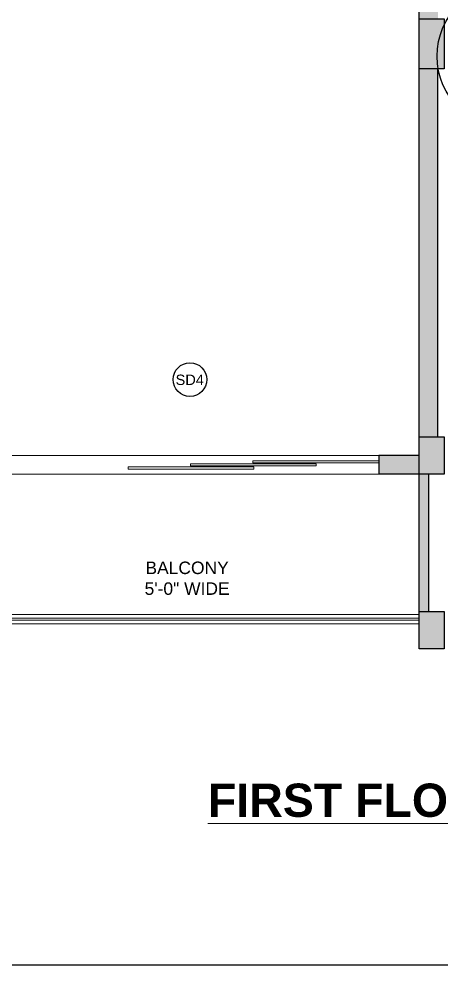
# Model space of a CAD drawing. Header units: inches. Extents: x 211391 to 214260, y -106888 to -102532.
# Drawn here: x 213327.4 to 213530.4, y -106888.5 to -106433.4 of the extents above; entities that cross this region are included whole.
import ezdxf

# ---------------------------------------------------------------- set-up
doc = ezdxf.new("R2010")
doc.units = ezdxf.units.IN
doc.header["$MEASUREMENT"] = 0
doc.linetypes.add('0226--P-00-GA 18.02.10$0$DASH', pattern=[0.35, 0.25, -0.1])
doc.linetypes.add('HIDDEN', pattern=[0.375, 0.25, -0.125])
doc.layers.get('0').update_dxf_attribs({"color": 4})
for name, color, linetype, lineweight in [('A3', 30, 'Continuous', 9), ('BEAM', 90, '0226--P-00-GA 18.02.10$0$DASH', 25), ('HATCH', 251, 'Continuous', 13), ('HIDDEN', 8, 'Continuous', 13), ('TEXT', 3, 'Continuous', 9), ('WALL', 5, 'Continuous', 25), ('window', 1, 'Continuous', 18)]:
    doc.layers.add(name, color=color, linetype=linetype, lineweight=lineweight)
doc.layers.add('COLUMN', color=6, linetype='Continuous')
doc.layers.get('BEAM').off()
doc.styles.add('STYLE1', font='arial.ttf', dxfattribs={"height": 8})

# ---------------------------------------------------------------- blocks, each defined once
blk = doc.blocks.new('79')
at = {"layer": 'COLUMN', "ltscale": 20, "true_color": 0xdd22ba}
h = blk.add_hatch(color=212, dxfattribs=at)
h.dxf.hatch_style = 1
h.paths.add_polyline_path([(213519.89, -104575.04), (213519.89, -104599.04), (213531.89, -104599.04), (213531.89, -104575.04)])
h = blk.add_hatch(color=212, dxfattribs=at)
h.dxf.hatch_style = 1
h.paths.add_polyline_path([(213531.89, -104794.04), (213531.89, -104776.04), (213519.89, -104776.04), (213519.89, -104794.04)])
h = blk.add_hatch(color=212, dxfattribs=at)
h.dxf.hatch_style = 1
h.paths.add_polyline_path([(213531.89, -104878.04), (213531.89, -104860.04), (213519.89, -104860.04), (213519.89, -104878.04)])
at = {"layer": 'COLUMN', "ltscale": 20}
for points in [[(213519.89, -104599.04), (213519.89, -104575.04), (213531.89, -104575.04), (213531.89, -104599.04)], [(213531.89, -104776.04), (213531.89, -104794.04), (213519.89, -104794.04), (213519.89, -104776.04)], [(213519.89, -104860.04), (213531.89, -104860.04), (213531.89, -104878.04), (213519.89, -104878.04)]]:
    blk.add_lwpolyline(points, close=True, dxfattribs=at)

msp = doc.modelspace()

# ---------------------------------------------------------------- hatches: boundary and pattern name
at = {"layer": 'HATCH', "ltscale": 15}
h = msp.add_hatch(color=256, dxfattribs=at)
h.dxf.hatch_style = 1
h.paths.add_polyline_path([(213528.89, -106401.9), (213519.89, -106401.9), (213519.89, -106433.4), (213528.89, -106433.4)])
h = msp.add_hatch(color=256, dxfattribs=at)
h.dxf.hatch_style = 1
h.paths.add_polyline_path([(213528.89, -106457.4), (213519.89, -106457.4), (213519.89, -106634.4), (213528.89, -106634.4)])
h = msp.add_hatch(color=256, dxfattribs=at)
h.dxf.hatch_style = 1
h.paths.add_polyline_path([(213500.39, -106643.4), (213500.39, -106652.4), (213519.89, -106652.4), (213519.89, -106643.4)])
h = msp.add_hatch(color=256, dxfattribs=at)
h.dxf.hatch_style = 1
h.paths.add_polyline_path([(213524.39, -106652.4), (213519.89, -106652.4), (213519.89, -106718.4), (213524.39, -106718.4)])

# ---------------------------------------------------------------- linework, layer by layer
at = {"ltscale": 15}
msp.add_lwpolyline([(213001.96, -105426.59), (214259.76, -105426.59), (214259.76, -106888.48), (213001.96, -106888.48)], close=True, dxfattribs=at)
at = {"layer": 'Defpoints', "ltscale": 15}
msp.add_circle((213563.81, -106451.34), 35.31, dxfattribs=at)
at = {"layer": 'Defpoints'}
msp.add_circle((213409.64, -106606.87), 8.1, dxfattribs=at)
at = {"layer": 'HIDDEN', "linetype": 'HIDDEN', "ltscale": 20}
msp.add_line((213519.89, -106724.4), (213303.89, -106724.4), dxfattribs=at)
at = {"layer": 'WALL', "ltscale": 20}
for p, q in [((213519.89, -106433.4), (213519.89, -106401.9)), ((213519.89, -106634.4), (213519.89, -106457.4)), ((213528.89, -106634.4), (213528.89, -106457.4)), ((213519.89, -106643.4), (213500.39, -106643.4)), ((213500.39, -106643.4), (213500.39, -106652.4)), ((213519.89, -106652.4), (213500.39, -106652.4)), ((213519.89, -106718.4), (213519.89, -106652.4)), ((213524.39, -106652.4), (213524.39, -106718.4))]:
    msp.add_line(p, q, dxfattribs=at)
at = {"layer": 'window', "ltscale": 20}
for p, q in [((213303.89, -106719.9), (213519.89, -106719.9)), ((213303.89, -106721.65), (213519.89, -106721.65)), ((213303.89, -106722.65), (213519.89, -106722.65)), ((213303.89, -106724.4), (213519.89, -106724.4))]:
    msp.add_line(p, q, dxfattribs=at)
for points in [[(213500.39, -106643.4), (213318.89, -106643.4)], [(213318.89, -106652.4), (213500.39, -106652.4)]]:
    msp.add_lwpolyline(points, dxfattribs=at)
for points in [[(213500.39, -106645.9), (213439.89, -106645.9), (213439.89, -106646.9), (213500.39, -106646.9)], [(213440.39, -106648.9), (213379.89, -106648.9), (213379.89, -106649.9), (213440.39, -106649.9)], [(213470.39, -106647.4), (213409.89, -106647.4), (213409.89, -106648.4), (213470.39, -106648.4)]]:
    msp.add_lwpolyline(points, close=True, dxfattribs=at)

# ---------------------------------------------------------------- block references
at = {"layer": 'BEAM'}
msp.add_blockref('79', (0, -1858.36), dxfattribs=at)

# ---------------------------------------------------------------- texts
at = {"layer": 'A3', "ltscale": 15, "insert": (213395.89, -106801.19), "char_height": 16, "width": 337.8039, "attachment_point": 1, "style": 'STYLE1'}
msp.add_mtext('\\pxqc;{\\fArial|b1|i0|c0|p34;\\LFIRST FLOOR - CIVIL PLAN}', dxfattribs=at)
at = {"layer": 'Defpoints', "insert": (213413.66, -106604.47), "char_height": 5, "attachment_point": 3, "style": 'STYLE1'}
msp.add_mtext_dynamic_manual_height_columns('\\A1;\\pxqc;SD4', width=8.2379, gutter_width=70, heights=[-5.17], dxfattribs=at)
at = {"layer": 'TEXT', "ltscale": 10, "insert": (213459.27, -106694.41), "char_height": 6, "attachment_point": 3, "style": 'STYLE1'}
msp.add_mtext_dynamic_manual_height_columns('\\A1;\\pxqc;BALCONY\\P5\'-0" WIDE', width=101.9942, gutter_width=35, heights=[-16.23], dxfattribs=at)

doc.saveas('drawing.dxf')
